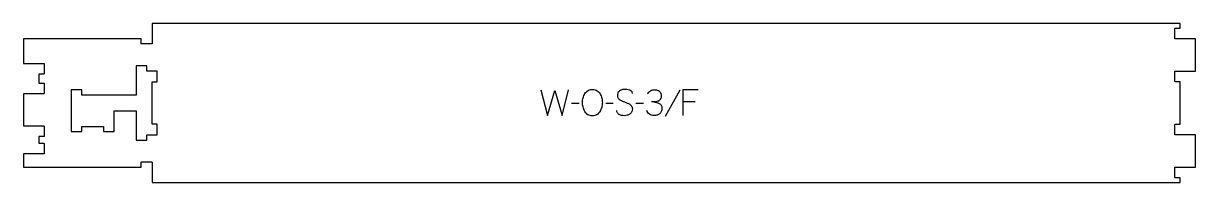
# Model space of a CAD drawing. Extents: x 0 to 1368, y 0 to 186.
import ezdxf

# ---------------------------------------------------------------- set-up
doc = ezdxf.new("R2010")
doc.units = 0
for name, color, linetype in [('1_ANYTOOL_1MMDEEP_LABELS_S', 2, 'CONTINUOUS'), ('3_ANYTOOL_CUTTHROUGH_INSID', 4, 'CONTINUOUS'), ('4_ANYTOOL_CUTTHROUGH_OUTSI', 5, 'CONTINUOUS')]:
    doc.layers.add(name, color=color, linetype=linetype)

msp = doc.modelspace()

# ---------------------------------------------------------------- linework, layer by layer
at = {"layer": '1_ANYTOOL_1MMDEEP_LABELS_S'}
for p, q in [((765.778418, 107.774662), (748.592703, 77.003234)), ((648.178418, 92.131805), (639.392703, 92.046091)), ((688.206989, 92.131805), (679.421275, 92.046091)), ((723.264132, 92.131805), (714.478418, 92.046091)), ((783.864132, 94.274662), (769.378418, 94.274662))]:
    msp.add_line(p, q, dxfattribs=at)
for points in [[(603.821275, 108.246091), (611.53556, 78.246091), (619.978418, 107.346091), (628.464132, 78.246091), (635.964132, 108.246091)], [(787.03556, 108.246091), (769.378418, 108.246091), (769.378418, 78.246091)]]:
    msp.add_lwpolyline(points, dxfattribs=at)
msp.add_lwpolyline([(664.249846, 108.588948, -0.064784), (666.923801, 108.241027, -0.088904), (669.349846, 107.110377, -0.05419), (671.272411, 105.418247, -0.051179), (672.799846, 103.360377, -0.041653), (673.982046, 100.931604, -0.036749), (674.771275, 98.346091, -0.024892), (675.229054, 95.726828, -0.030823), (675.392703, 93.074662, -0.034269), (675.216183, 90.502166, -0.031918), (674.701632, 87.974662, -0.031725), (673.813445, 85.365266, -0.026303), (672.628418, 82.874662, -0.058719), (671.104637, 80.712915, -0.077745), (669.065918, 79.049662, -0.077243), (666.578929, 78.070825, -0.055252), (663.906989, 77.774662, -0.054051), (661.153064, 78.073241, -0.077615), (658.587346, 79.071091, -0.078558), (656.512273, 80.758164, -0.060481), (654.971275, 82.960377, -0.02629), (653.784614, 85.499596, -0.031299), (652.89806, 88.156805, -0.031469), (652.383022, 90.743621, -0.033416), (652.206989, 93.374662, -0.032847), (652.385667, 96.091611, -0.035049), (652.930203, 98.758591, -0.03503), (653.846177, 101.33563, -0.032231), (655.099846, 103.767519, -0.062518), (656.721735, 105.834614, -0.074052), (658.833775, 107.383591, -0.072322), (661.460628, 108.314482, -0.049083)], format="xyb", close=True, dxfattribs=at)
for points in [[(710.449846, 103.660377, 0.071867), (710.256733, 104.996983, 0.100684), (709.630203, 106.178234, 0.047558), (709.15565, 106.654684, 0.038563), (708.60565, 107.043412, 0.037928), (707.908462, 107.390881, 0.026634), (707.171275, 107.646091, 0.028461), (704.147941, 108.332074, 0.041577), (701.064132, 108.588948, 0.036938), (699.561772, 108.477808, 0.041531), (698.096275, 108.133591, 0.041583), (696.718898, 107.556382, 0.038125), (695.449846, 106.767519, 0.057611), (694.379694, 105.775615, 0.065808), (693.58556, 104.555019, 0.06469), (693.108064, 103.095465, 0.046778), (692.964132, 101.560377, 0.052235), (693.126488, 100.010534, 0.075448), (693.671275, 98.560377, 0.076671), (694.587367, 97.387324, 0.061023), (695.792703, 96.503234, 0.021951), (698.821557, 94.975888, 0.018213), (701.964132, 93.696091, -0.02405), (705.065616, 92.390629, -0.02981), (708.006989, 90.760377, -0.068439), (709.148291, 89.794446, -0.079282), (709.956989, 88.542519, -0.076308), (710.381989, 86.963837, -0.047772), (710.406989, 85.317519, -0.046243), (710.113754, 83.63656, -0.06359), (709.464132, 82.065734, -0.064671), (708.491308, 80.781545, -0.057073), (707.23556, 79.767519, -0.067522), (704.267252, 78.404609, -0.070793), (701.042703, 77.903234, -0.064027), (697.903688, 78.265749, -0.070447), (694.978418, 79.446091, -0.054374), (693.82, 80.295724, -0.074742), (692.921275, 81.406805, -0.075199), (692.398268, 82.713184, -0.057737), (692.23556, 84.117519)], [(728.23556, 103.317519, -0.060092), (729.623778, 105.403653, -0.080583), (731.524846, 107.013948, -0.079919), (733.880912, 107.961714, -0.055798), (736.421275, 108.246091, -0.035013), (737.977175, 108.137004, -0.047512), (739.490918, 107.774662, -0.048382), (740.780343, 107.188623, -0.050886), (741.928418, 106.360377, -0.060051), (742.854321, 105.313589, -0.058597), (743.508775, 104.078234, -0.056917), (743.904904, 102.567318, -0.03878), (744.006989, 101.003234, -0.02544), (743.943973, 99.765517, -0.041152), (743.717703, 98.549662, -0.042175), (743.37389, 97.609392, -0.059142), (742.849846, 96.760377, -0.068767), (741.55915, 95.527882, -0.072211), (739.978418, 94.703234, -0.043093), (738.151306, 94.235641, -0.035742), (736.271275, 94.060377, -0.002283), (734.41781, 94.028984, -0.003092), (732.564132, 94.017519)], [(735.349846, 94.017519, -0.052004), (738.682929, 93.504717, -0.057563), (741.821275, 92.281805, -0.070633), (743.095811, 91.357202, -0.079113), (744.039132, 90.101448, -0.075641), (744.61592, 88.44659, -0.046128), (744.778418, 86.688948, -0.033924), (744.644821, 84.722173, -0.057836), (744.156989, 82.821091, -0.060832), (743.398011, 81.392117, -0.072757), (742.292703, 80.217519, -0.05358), (740.898111, 79.336438, -0.043301), (739.356989, 78.738948, -0.042335), (737.458501, 78.356698, -0.028525), (735.521275, 78.246091, -0.059964), (732.809773, 78.572449, -0.089395), (730.33556, 79.671091, -0.089624), (728.411393, 81.555538, -0.061164), (727.121275, 83.946091)]]:
    msp.add_lwpolyline(points, format="xyb", dxfattribs=at)
at = {"layer": '3_ANYTOOL_CUTTHROUGH_INSID'}
msp.add_lwpolyline([(55.500029, 108.000002), (55.500029, 59.500002), (68.000029, 59.500002), (68.000029, 65.500002), (93.500029, 65.500002), (93.500029, 59.500002), (106.000029, 59.500002), (106.000029, 65.750002), (106.000029, 83.500002), (131.500029, 83.500002), (131.500029, 49.544255), (144.000029, 49.544255), (144.000029, 55.544255), (149.750029, 55.544253), (156, 55.544253), (156, 68.044253), (150, 68.044253), (150, 117.544253), (156, 117.544253), (156, 130.044253), (149.75, 130.044253), (144.000029, 130.044255), (144.000029, 136.044255), (131.500029, 136.044255), (131.500029, 102.000002), (68.000029, 102.000002), (68.000029, 108.000002)], close=True, dxfattribs=at)
at = {"layer": '4_ANYTOOL_CUTTHROUGH_OUTSI'}
msp.add_lwpolyline([(150, 23.838506), (150, 0), (449.75, 0), (1049.75, 0), (1349.5, 0), (1349.5, 5.5), (1343.75, 5.5, -0.414214), (1343.5, 5.75), (1343.5, 17.75, -0.414214), (1343.75, 18), (1367.5, 18), (1367.5, 55.5), (1343.75, 55.5, -0.414214), (1343.5, 55.75), (1343.5, 67.75, -0.414214), (1343.75, 68), (1349.5, 68), (1349.5, 117.5), (1343.75, 117.5, -0.414214), (1343.5, 117.75), (1343.5, 129.75, -0.414214), (1343.75, 130), (1367.5, 130), (1367.5, 167.5), (1343.75, 167.5, -0.414214), (1343.5, 167.75), (1343.5, 179.75, -0.414214), (1343.75, 180), (1349.5, 180), (1349.5, 185.5), (1049.75, 185.5), (449.75, 185.5), (150, 185.5), (150, 161.838506, -0.414214), (149.75, 161.588506), (137.75, 161.588506, -0.414214), (137.5, 161.838506), (137.5, 167.588506), (0, 167.588506), (0, 138.911506), (23.75, 138.911506, -0.414214), (24, 138.661506), (24, 126.661506, -0.414214), (23.75, 126.411506), (18, 126.411506), (18, 115.911506), (23.75, 115.911506, -0.414214), (24, 115.661506), (24, 103.661506, -0.414214), (23.75, 103.411506), (0, 103.411506), (0, 66.000506), (23.75, 66.000506, -0.414214), (24, 65.750506), (24, 53.750506, -0.414214), (23.75, 53.500506), (18, 53.500506), (18, 45.911506), (23.75, 45.911506, -0.414214), (24, 45.661506), (24, 33.661506, -0.414214), (23.75, 33.411506), (0, 33.411506), (0, 18.088506), (137.5, 18.088506), (137.5, 23.838506, -0.414214), (137.75, 24.088506), (149.75, 24.088506, -0.414214)], format="xyb", close=True, dxfattribs=at)

doc.saveas('drawing.dxf')
